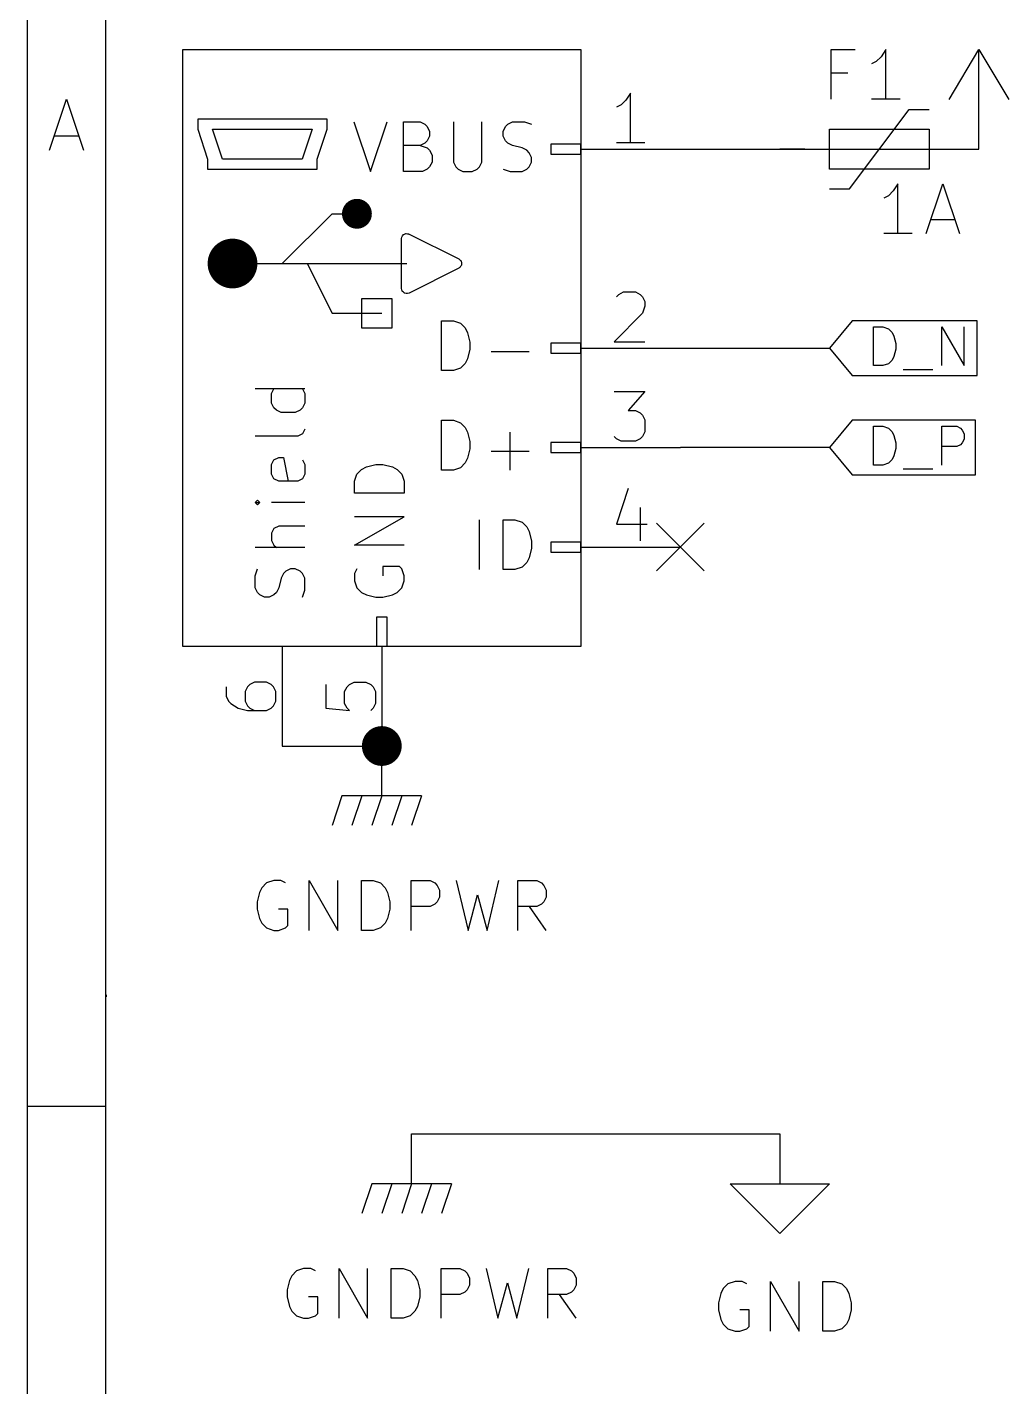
# Model space of a CAD drawing. Extents: x 0.4 to 16.1, y -11.3 to -0.4.
# Drawn here: x 0.394 to 1.38, y -2.644 to -1.277 of the extents above; entities that cross this region are included whole.
import ezdxf

# ---------------------------------------------------------------- set-up
doc = ezdxf.new("R2010")
doc.units = 0
doc.header["$MEASUREMENT"] = 0
doc.linetypes.add('DASHED', pattern=[0.75, 0.5, -0.25])
for name, color, linetype in [('BLUE2', 5, 'CONTINUOUS'), ('BLUE3', 171, 'CONTINUOUS'), ('CYAN2', 4, 'CONTINUOUS'), ('GREEN2', 3, 'CONTINUOUS'), ('LYELLOW', 51, 'CONTINUOUS'), ('RED2', 1, 'CONTINUOUS')]:
    doc.layers.add(name, color=color, linetype=linetype)

msp = doc.modelspace()

# ---------------------------------------------------------------- linework, layer by layer
at = {"layer": 'BLUE2', "linetype": 'CONTINUOUS'}
for p, q in [((1.026, -1.776), (1.074, -1.824)), ((1.074, -1.776), (1.026, -1.824))]:
    msp.add_line(p, q, dxfattribs=at)
at = {"layer": 'BLUE3', "linetype": 'DASHED'}
msp.add_line((0.473, -2.25), (0.473, -2.252), dxfattribs=at)
at = {"layer": 'CYAN2', "linetype": 'CONTINUOUS'}
for p, q in [((1.20166, -1.34993), (1.20166, -1.29993)), ((1.20166, -1.29993), (1.22547, -1.29993)), ((1.2469, -1.31183), (1.24214, -1.31421)), ((1.25166, -1.30707), (1.2469, -1.31183)), ((1.25642, -1.29993), (1.25166, -1.30707)), ((1.25642, -1.34993), (1.25642, -1.29993)), ((1.21833, -1.32374), (1.20166, -1.32374)), ((1.27071, -1.34993), (1.24214, -1.34993)), ((0.721902, -1.37262), (0.738567, -1.42262)), ((0.738567, -1.42262), (0.755232, -1.37262)), ((0.771902, -1.42262), (0.771902, -1.37262)), ((0.771902, -1.37262), (0.788567, -1.37262)), ((0.788567, -1.37262), (0.793331, -1.375)), ((0.793331, -1.375), (0.795709, -1.37738)), ((0.795709, -1.37738), (0.798091, -1.38214)), ((0.821902, -1.37262), (0.821902, -1.41309)), ((0.850472, -1.41309), (0.850472, -1.37262)), ((0.871902, -1.38214), (0.874283, -1.37738)), ((0.874283, -1.37738), (0.876661, -1.375)), ((0.876661, -1.375), (0.881425, -1.37262)), ((0.881425, -1.37262), (0.893331, -1.37262)), ((0.893331, -1.37262), (0.900472, -1.375)), ((0.793331, -1.39405), (0.788567, -1.39643)), ((0.795709, -1.39167), (0.793331, -1.39405)), ((0.798091, -1.3869), (0.795709, -1.39167)), ((0.798091, -1.38214), (0.798091, -1.3869)), ((0.871902, -1.3869), (0.871902, -1.38214)), ((0.874283, -1.39167), (0.871902, -1.3869)), ((0.876661, -1.39405), (0.874283, -1.39167)), ((0.881425, -1.39643), (0.876661, -1.39405)), ((0.788567, -1.39643), (0.771902, -1.39643)), ((0.788567, -1.39643), (0.795709, -1.39881)), ((0.795709, -1.39881), (0.798091, -1.40119)), ((0.798091, -1.40119), (0.800472, -1.40595)), ((0.800472, -1.40595), (0.800472, -1.41309)), ((0.890949, -1.39881), (0.881425, -1.39643)), ((0.895709, -1.40119), (0.890949, -1.39881)), ((0.898091, -1.40357), (0.895709, -1.40119)), ((0.900472, -1.40833), (0.898091, -1.40357)), ((0.795709, -1.42024), (0.790949, -1.42262)), ((0.798091, -1.41785), (0.795709, -1.42024)), ((0.800472, -1.41309), (0.798091, -1.41785)), ((0.821902, -1.41309), (0.824283, -1.41785)), ((0.824283, -1.41785), (0.826661, -1.42024)), ((0.826661, -1.42024), (0.831425, -1.42262)), ((0.840949, -1.42262), (0.845709, -1.42024)), ((0.845709, -1.42024), (0.848091, -1.41785)), ((0.848091, -1.41785), (0.850472, -1.41309)), ((0.871902, -1.42024), (0.879043, -1.42262)), ((0.890949, -1.42262), (0.895709, -1.42024)), ((0.895709, -1.42024), (0.898091, -1.41785)), ((0.898091, -1.41785), (0.900472, -1.41309)), ((0.900472, -1.41309), (0.900472, -1.40833)), ((0.790949, -1.42262), (0.771902, -1.42262)), ((0.831425, -1.42262), (0.840949, -1.42262)), ((0.879043, -1.42262), (0.890949, -1.42262)), ((1.26857, -1.43493), (1.2638, -1.44207)), ((1.26857, -1.48493), (1.26857, -1.43493)), ((1.29714, -1.48493), (1.3138, -1.43493)), ((1.3138, -1.43493), (1.33047, -1.48493)), ((1.25904, -1.44683), (1.25428, -1.44921)), ((1.2638, -1.44207), (1.25904, -1.44683)), ((1.3019, -1.47064), (1.32571, -1.47064)), ((1.28285, -1.48493), (1.25428, -1.48493)), ((0.809996, -1.62262), (0.809996, -1.57262)), ((0.809996, -1.57262), (0.821902, -1.57262)), ((0.821902, -1.57262), (0.829043, -1.575)), ((0.829043, -1.575), (0.833807, -1.57976)), ((0.833807, -1.57976), (0.836185, -1.58452)), ((0.836185, -1.58452), (0.838567, -1.59405)), ((0.838567, -1.59405), (0.838567, -1.60119)), ((0.836185, -1.61071), (0.833807, -1.61547)), ((0.838567, -1.60119), (0.836185, -1.61071)), ((0.859996, -1.60357), (0.898091, -1.60357)), ((0.821902, -1.62262), (0.809996, -1.62262)), ((0.829043, -1.62024), (0.821902, -1.62262)), ((0.833807, -1.61547), (0.829043, -1.62024)), ((0.672618, -1.64095), (0.622618, -1.64095)), ((0.639283, -1.64571), (0.641665, -1.64095)), ((0.639283, -1.65523), (0.639283, -1.64571)), ((0.670236, -1.64095), (0.672618, -1.64571)), ((0.672618, -1.64571), (0.672618, -1.65523)), ((0.641665, -1.66), (0.639283, -1.65523)), ((0.644047, -1.66238), (0.641665, -1.66)), ((0.648807, -1.66476), (0.644047, -1.66238)), ((0.663094, -1.66476), (0.648807, -1.66476)), ((0.667854, -1.66238), (0.663094, -1.66476)), ((0.670236, -1.66), (0.667854, -1.66238)), ((0.672618, -1.65523), (0.670236, -1.66)), ((0.809996, -1.72262), (0.809996, -1.67262)), ((0.809996, -1.67262), (0.821902, -1.67262)), ((0.821902, -1.67262), (0.829043, -1.675)), ((0.829043, -1.675), (0.833807, -1.67976)), ((0.833807, -1.67976), (0.836185, -1.68452)), ((0.665472, -1.68857), (0.622618, -1.68857)), ((0.670236, -1.68619), (0.665472, -1.68857)), ((0.672618, -1.68143), (0.670236, -1.68619)), ((0.836185, -1.68452), (0.838567, -1.69405)), ((0.838567, -1.69405), (0.838567, -1.70119)), ((0.879043, -1.72262), (0.879043, -1.68452)), ((0.838567, -1.70119), (0.836185, -1.71071)), ((0.859996, -1.70357), (0.898091, -1.70357)), ((0.639283, -1.71714), (0.641665, -1.71238)), ((0.639283, -1.72666), (0.639283, -1.71714)), ((0.641665, -1.71238), (0.646425, -1.71)), ((0.646425, -1.71), (0.651189, -1.71)), ((0.651189, -1.71), (0.655949, -1.73381)), ((0.670236, -1.71238), (0.672618, -1.71714)), ((0.672618, -1.71714), (0.672618, -1.72666)), ((0.725, -1.72666), (0.72976, -1.7219)), ((0.72976, -1.7219), (0.734524, -1.71952)), ((0.734524, -1.71952), (0.744047, -1.71714)), ((0.744047, -1.71714), (0.751189, -1.71714)), ((0.751189, -1.71714), (0.760713, -1.71952)), ((0.760713, -1.71952), (0.765472, -1.7219)), ((0.765472, -1.7219), (0.770236, -1.72666)), ((0.829043, -1.72024), (0.821902, -1.72262)), ((0.833807, -1.71547), (0.829043, -1.72024)), ((0.836185, -1.71071), (0.833807, -1.71547)), ((0.641665, -1.73143), (0.639283, -1.72666)), ((0.646425, -1.73381), (0.641665, -1.73143)), ((0.665472, -1.73381), (0.646425, -1.73381)), ((0.670236, -1.73143), (0.665472, -1.73381)), ((0.672618, -1.72666), (0.670236, -1.73143)), ((0.722618, -1.73381), (0.725, -1.72666)), ((0.722618, -1.74571), (0.722618, -1.73381)), ((0.770236, -1.72666), (0.772618, -1.73381)), ((0.772618, -1.73381), (0.772618, -1.74571)), ((0.821902, -1.72262), (0.809996, -1.72262)), ((0.772618, -1.74571), (0.722618, -1.74571)), ((0.625, -1.75285), (0.622618, -1.75523)), ((0.622618, -1.75523), (0.625, -1.75761)), ((0.622618, -1.75523), (0.627378, -1.75523)), ((0.627378, -1.75523), (0.625, -1.75285)), ((0.625, -1.75761), (0.627378, -1.75523)), ((0.672618, -1.75523), (0.639283, -1.75523)), ((0.722618, -1.79809), (0.772618, -1.76952)), ((0.772618, -1.76952), (0.722618, -1.76952)), ((0.848091, -1.82262), (0.848091, -1.77262)), ((0.871902, -1.82262), (0.871902, -1.77262)), ((0.871902, -1.77262), (0.883807, -1.77262)), ((0.883807, -1.77262), (0.890949, -1.775)), ((0.890949, -1.775), (0.895709, -1.77976)), ((0.641665, -1.78143), (0.639283, -1.78619)), ((0.639283, -1.78619), (0.639283, -1.79333)), ((0.646425, -1.77904), (0.641665, -1.78143)), ((0.672618, -1.77904), (0.646425, -1.77904)), ((0.895709, -1.77976), (0.898091, -1.78452)), ((0.898091, -1.78452), (0.900472, -1.79405)), ((0.672618, -1.80047), (0.622618, -1.80047)), ((0.639283, -1.79333), (0.641665, -1.79809)), ((0.641665, -1.79809), (0.644047, -1.80047)), ((0.772618, -1.79809), (0.722618, -1.79809)), ((0.900472, -1.80119), (0.898091, -1.81071)), ((0.900472, -1.79405), (0.900472, -1.80119)), ((0.895709, -1.81547), (0.890949, -1.82024)), ((0.898091, -1.81071), (0.895709, -1.81547)), ((0.622618, -1.82904), (0.625, -1.8219)), ((0.622618, -1.84095), (0.622618, -1.82904)), ((0.651189, -1.82666), (0.648807, -1.83143)), ((0.653571, -1.82428), (0.651189, -1.82666)), ((0.658331, -1.8219), (0.653571, -1.82428)), ((0.663094, -1.8219), (0.658331, -1.8219)), ((0.667854, -1.82428), (0.663094, -1.8219)), ((0.670236, -1.82666), (0.667854, -1.82428)), ((0.672618, -1.83143), (0.670236, -1.82666)), ((0.725, -1.8219), (0.722618, -1.82666)), ((0.722618, -1.82666), (0.722618, -1.83381)), ((0.767854, -1.81952), (0.751189, -1.81952)), ((0.751189, -1.81952), (0.751189, -1.82904)), ((0.770236, -1.8219), (0.767854, -1.81952)), ((0.772618, -1.82904), (0.770236, -1.8219)), ((0.772618, -1.83381), (0.772618, -1.82904)), ((0.883807, -1.82262), (0.871902, -1.82262)), ((0.890949, -1.82024), (0.883807, -1.82262)), ((0.625, -1.84571), (0.622618, -1.84095)), ((0.646425, -1.84095), (0.644047, -1.84571)), ((0.648807, -1.83143), (0.646425, -1.84095)), ((0.670236, -1.85047), (0.672618, -1.84333)), ((0.672618, -1.84333), (0.672618, -1.83143)), ((0.722618, -1.83381), (0.725, -1.84095)), ((0.725, -1.84095), (0.72976, -1.84571)), ((0.765472, -1.84571), (0.770236, -1.84095)), ((0.770236, -1.84095), (0.772618, -1.83381)), ((0.627378, -1.84809), (0.625, -1.84571)), ((0.632142, -1.85047), (0.627378, -1.84809)), ((0.636902, -1.85047), (0.632142, -1.85047)), ((0.641665, -1.84809), (0.636902, -1.85047)), ((0.644047, -1.84571), (0.641665, -1.84809)), ((0.72976, -1.84571), (0.734524, -1.84809)), ((0.734524, -1.84809), (0.744047, -1.85047)), ((0.744047, -1.85047), (0.751189, -1.85047)), ((0.751189, -1.85047), (0.760713, -1.84809)), ((0.760713, -1.84809), (0.765472, -1.84571)), ((0.629524, -2.14244), (0.627142, -2.14721)), ((0.634283, -2.13769), (0.629524, -2.14244)), ((0.641425, -2.1353), (0.634283, -2.13769)), ((0.648571, -2.1353), (0.641425, -2.1353)), ((0.653331, -2.13769), (0.648571, -2.1353)), ((0.677142, -2.1853), (0.677142, -2.1353)), ((0.677142, -2.1353), (0.705713, -2.1853)), ((0.705713, -2.1853), (0.705713, -2.1353)), ((0.729524, -2.1853), (0.729524, -2.1353)), ((0.729524, -2.1353), (0.741425, -2.1353)), ((0.741425, -2.1353), (0.748571, -2.13769)), ((0.748571, -2.13769), (0.753331, -2.14244)), ((0.753331, -2.14244), (0.755713, -2.14721)), ((0.779524, -2.1853), (0.779524, -2.1353)), ((0.779524, -2.1353), (0.798571, -2.1353)), ((0.798571, -2.1353), (0.803331, -2.13769)), ((0.803331, -2.13769), (0.805713, -2.14006)), ((0.805713, -2.14006), (0.808094, -2.14483)), ((0.808094, -2.14483), (0.808094, -2.15197)), ((0.82476, -2.1353), (0.836665, -2.1853)), ((0.855713, -2.1853), (0.867618, -2.1353)), ((0.886665, -2.1853), (0.886665, -2.1353)), ((0.886665, -2.1353), (0.905713, -2.1353)), ((0.905713, -2.1353), (0.910472, -2.13769)), ((0.910472, -2.13769), (0.912854, -2.14006)), ((0.912854, -2.14006), (0.915236, -2.14483)), ((0.915236, -2.14483), (0.915236, -2.15197)), ((0.627142, -2.14721), (0.62476, -2.15673)), ((0.62476, -2.15673), (0.62476, -2.16387)), ((0.755713, -2.14721), (0.758094, -2.15673)), ((0.758094, -2.15673), (0.758094, -2.16387)), ((0.803331, -2.15911), (0.798571, -2.16149)), ((0.805713, -2.15673), (0.803331, -2.15911)), ((0.808094, -2.15197), (0.805713, -2.15673)), ((0.836665, -2.1853), (0.846189, -2.14959)), ((0.846189, -2.14959), (0.855713, -2.1853)), ((0.910472, -2.15911), (0.905713, -2.16149)), ((0.912854, -2.15673), (0.910472, -2.15911)), ((0.915236, -2.15197), (0.912854, -2.15673)), ((0.62476, -2.16387), (0.627142, -2.1734)), ((0.655713, -2.16387), (0.646189, -2.16387)), ((0.655713, -2.18054), (0.655713, -2.16387)), ((0.758094, -2.16387), (0.755713, -2.1734)), ((0.798571, -2.16149), (0.779524, -2.16149)), ((0.905713, -2.16149), (0.886665, -2.16149)), ((0.915236, -2.1853), (0.898571, -2.16149)), ((0.627142, -2.1734), (0.629524, -2.17816)), ((0.629524, -2.17816), (0.634283, -2.18292)), ((0.634283, -2.18292), (0.641425, -2.1853)), ((0.641425, -2.1853), (0.646189, -2.1853)), ((0.646189, -2.1853), (0.653331, -2.18292)), ((0.653331, -2.18292), (0.655713, -2.18054)), ((0.741425, -2.1853), (0.729524, -2.1853)), ((0.748571, -2.18292), (0.741425, -2.1853)), ((0.753331, -2.17816), (0.748571, -2.18292)), ((0.755713, -2.1734), (0.753331, -2.17816)), ((0.664283, -2.52769), (0.659524, -2.53244)), ((0.671425, -2.5253), (0.664283, -2.52769)), ((0.678571, -2.5253), (0.671425, -2.5253)), ((0.683331, -2.52769), (0.678571, -2.5253)), ((0.707142, -2.5753), (0.707142, -2.5253)), ((0.707142, -2.5253), (0.735713, -2.5753)), ((0.735713, -2.5753), (0.735713, -2.5253)), ((0.759524, -2.5753), (0.759524, -2.5253)), ((0.759524, -2.5253), (0.771425, -2.5253)), ((0.771425, -2.5253), (0.778571, -2.52769)), ((0.778571, -2.52769), (0.783331, -2.53244)), ((0.809524, -2.5753), (0.809524, -2.5253)), ((0.809524, -2.5253), (0.828571, -2.5253)), ((0.828571, -2.5253), (0.833331, -2.52769)), ((0.833331, -2.52769), (0.835713, -2.53006)), ((0.85476, -2.5253), (0.866665, -2.5753)), ((0.885713, -2.5753), (0.897618, -2.5253)), ((0.916665, -2.5753), (0.916665, -2.5253)), ((0.916665, -2.5253), (0.935713, -2.5253)), ((0.935713, -2.5253), (0.940472, -2.52769)), ((0.940472, -2.52769), (0.942854, -2.53006)), ((0.657142, -2.53721), (0.65476, -2.54673)), ((0.659524, -2.53244), (0.657142, -2.53721)), ((0.783331, -2.53244), (0.785713, -2.53721)), ((0.785713, -2.53721), (0.788094, -2.54673)), ((0.835713, -2.53006), (0.838094, -2.53483)), ((0.838094, -2.54197), (0.835713, -2.54673)), ((0.838094, -2.53483), (0.838094, -2.54197)), ((0.866665, -2.5753), (0.876189, -2.53959)), ((0.876189, -2.53959), (0.885713, -2.5753)), ((0.942854, -2.53006), (0.945236, -2.53483)), ((0.945236, -2.54197), (0.942854, -2.54673)), ((0.945236, -2.53483), (0.945236, -2.54197)), ((1.09785, -2.54069), (1.09309, -2.54544)), ((1.105, -2.5383), (1.09785, -2.54069)), ((1.11214, -2.5383), (1.105, -2.5383)), ((1.1169, -2.54069), (1.11214, -2.5383)), ((1.14071, -2.5883), (1.14071, -2.5383)), ((1.14071, -2.5383), (1.16928, -2.5883)), ((1.16928, -2.5883), (1.16928, -2.5383)), ((1.19309, -2.5883), (1.19309, -2.5383)), ((1.19309, -2.5383), (1.205, -2.5383)), ((1.205, -2.5383), (1.21214, -2.54069)), ((1.21214, -2.54069), (1.2169, -2.54544)), ((0.65476, -2.54673), (0.65476, -2.55387)), ((0.65476, -2.55387), (0.657142, -2.5634)), ((0.685713, -2.55387), (0.676189, -2.55387)), ((0.685713, -2.57054), (0.685713, -2.55387)), ((0.788094, -2.55387), (0.785713, -2.5634)), ((0.788094, -2.54673), (0.788094, -2.55387)), ((0.828571, -2.55149), (0.809524, -2.55149)), ((0.833331, -2.54911), (0.828571, -2.55149)), ((0.835713, -2.54673), (0.833331, -2.54911)), ((0.935713, -2.55149), (0.916665, -2.55149)), ((0.945236, -2.5753), (0.928571, -2.55149)), ((0.940472, -2.54911), (0.935713, -2.55149)), ((0.942854, -2.54673), (0.940472, -2.54911)), ((1.09071, -2.55021), (1.08833, -2.55973)), ((1.09309, -2.54544), (1.09071, -2.55021)), ((1.2169, -2.54544), (1.21928, -2.55021)), ((1.21928, -2.55021), (1.22167, -2.55973)), ((0.657142, -2.5634), (0.659524, -2.56816)), ((0.659524, -2.56816), (0.664283, -2.57292)), ((0.783331, -2.56816), (0.778571, -2.57292)), ((0.785713, -2.5634), (0.783331, -2.56816)), ((1.08833, -2.55973), (1.08833, -2.56687)), ((1.08833, -2.56687), (1.09071, -2.5764)), ((1.11928, -2.56687), (1.10976, -2.56687)), ((1.11928, -2.58354), (1.11928, -2.56687)), ((1.22167, -2.56687), (1.21928, -2.5764)), ((1.22167, -2.55973), (1.22167, -2.56687)), ((0.664283, -2.57292), (0.671425, -2.5753)), ((0.671425, -2.5753), (0.676189, -2.5753)), ((0.676189, -2.5753), (0.683331, -2.57292)), ((0.683331, -2.57292), (0.685713, -2.57054)), ((0.771425, -2.5753), (0.759524, -2.5753)), ((0.778571, -2.57292), (0.771425, -2.5753)), ((1.09071, -2.5764), (1.09309, -2.58116)), ((1.09309, -2.58116), (1.09785, -2.58592)), ((1.2169, -2.58116), (1.21214, -2.58592)), ((1.21928, -2.5764), (1.2169, -2.58116)), ((1.09785, -2.58592), (1.105, -2.5883)), ((1.105, -2.5883), (1.10976, -2.5883)), ((1.10976, -2.5883), (1.1169, -2.58592)), ((1.1169, -2.58592), (1.11928, -2.58354)), ((1.205, -2.5883), (1.19309, -2.5883)), ((1.21214, -2.58592), (1.205, -2.5883))]:
    msp.add_line(p, q, dxfattribs=at)
at = {"layer": 'GREEN2', "linetype": 'CONTINUOUS'}
for p, q in [((1.05, -1.4), (1.15, -1.4)), ((1.05, -1.6), (1.2, -1.6)), ((1.2, -1.7), (1.05, -1.7)), ((0.65, -2), (0.75, -2)), ((0.78, -2.39), (1.15, -2.39))]:
    msp.add_line(p, q, dxfattribs=at)
at = {"layer": 'GREEN2', "const_width": 0.02}
msp.add_lwpolyline([(0.74, -2, 1), (0.76, -2, 1)], format="xyb", close=True, dxfattribs=at)
at = {"layer": 'LYELLOW', "linetype": 'CONTINUOUS'}
for p, q in [((0.55, -1.9), (0.55, -1.3)), ((0.55, -1.3), (0.95, -1.3)), ((0.95, -1.3), (0.95, -1.9)), ((0.95, -1.9), (0.55, -1.9))]:
    msp.add_line(p, q, dxfattribs=at)
at = {"layer": 'RED2', "linetype": 'CONTINUOUS'}
for p, q in [((0.393701, -0.393701), (0.393701, -11.2993)), ((0.472441, -0.472441), (0.472441, -11.2206)), ((0.55, -1.9), (0.55, -1.3)), ((0.55, -1.3), (0.95, -1.3)), ((0.55, -1.9), (0.55, -1.3)), ((0.55, -1.3), (0.95, -1.3)), ((0.95, -1.3), (0.95, -1.9)), ((0.95, -1.3), (0.95, -1.9)), ((1.32, -1.35), (1.35, -1.3)), ((1.35, -1.4), (1.35, -1.3)), ((1.35, -1.3), (1.38, -1.35)), ((0.416008, -1.4011), (0.433071, -1.34992)), ((0.433071, -1.34992), (0.45013, -1.4011)), ((0.995236, -1.35076), (0.990472, -1.35552)), ((1, -1.34361), (0.995236, -1.35076)), ((1, -1.39361), (1, -1.34361)), ((0.990472, -1.35552), (0.985713, -1.3579)), ((1.22, -1.44), (1.28, -1.36)), ((1.28, -1.36), (1.3, -1.36)), ((0.565, -1.37), (0.565, -1.38)), ((0.695, -1.37), (0.565, -1.37)), ((0.565, -1.38), (0.575, -1.41)), ((0.59, -1.41), (0.58, -1.38)), ((0.58, -1.38), (0.68, -1.38)), ((0.68, -1.38), (0.67, -1.41)), ((0.685, -1.41), (0.695, -1.38)), ((0.695, -1.38), (0.695, -1.37)), ((1.2, -1.42), (1.2, -1.38)), ((1.2, -1.38), (1.3, -1.38)), ((1.3, -1.38), (1.3, -1.42)), ((0.420882, -1.38648), (0.445256, -1.38648)), ((1.01428, -1.39361), (0.985713, -1.39361)), ((0.95, -1.395), (0.92, -1.395)), ((0.92, -1.395), (0.92, -1.405)), ((0.92, -1.405), (0.95, -1.405)), ((0.95, -1.405), (0.95, -1.395)), ((0.95, -1.4), (1.05, -1.4)), ((1.15, -1.4), (1.35, -1.4)), ((1.175, -1.4), (1.15, -1.4)), ((1.325, -1.4), (1.35, -1.4)), ((0.575, -1.41), (0.575, -1.42)), ((0.575, -1.42), (0.685, -1.42)), ((0.67, -1.41), (0.59, -1.41)), ((0.685, -1.42), (0.685, -1.41)), ((1.3, -1.42), (1.2, -1.42)), ((1.2, -1.44), (1.22, -1.44)), ((0.65, -1.515), (0.7, -1.465)), ((0.7, -1.465), (0.725, -1.465)), ((0.769787, -1.49), (0.770004, -1.48852)), ((0.770004, -1.48852), (0.770051, -1.48844)), ((0.770051, -1.48844), (0.770055, -1.48835)), ((0.770055, -1.48835), (0.770866, -1.48719)), ((0.770866, -1.48719), (0.771594, -1.48606)), ((0.771594, -1.48606), (0.771681, -1.48602)), ((0.771681, -1.48602), (0.771732, -1.48594)), ((0.771732, -1.48594), (0.772953, -1.48544)), ((0.772953, -1.48544), (0.774264, -1.48484)), ((0.774264, -1.48484), (0.774362, -1.48485)), ((0.774362, -1.48485), (0.774445, -1.48482)), ((0.774445, -1.48482), (0.775756, -1.48506)), ((0.775756, -1.48506), (0.777169, -1.48526)), ((0.777169, -1.48526), (0.77724, -1.48532)), ((0.77724, -1.48532), (0.777331, -1.48534)), ((0.777331, -1.48534), (0.827331, -1.51034)), ((0.769787, -1.54), (0.769787, -1.49)), ((0.625, -1.515), (0.65, -1.515)), ((0.65, -1.515), (0.675, -1.515)), ((0.675, -1.515), (0.775, -1.515)), ((0.675, -1.515), (0.7, -1.565)), ((0.827331, -1.51034), (0.828559, -1.51119)), ((0.828559, -1.51119), (0.828843, -1.51167)), ((0.828843, -1.51167), (0.829287, -1.51203)), ((0.829287, -1.51203), (0.829583, -1.51292)), ((0.829583, -1.51292), (0.830051, -1.51372)), ((0.829945, -1.51665), (0.829622, -1.51711)), ((0.82998, -1.51572), (0.829945, -1.51665)), ((0.830209, -1.51482), (0.82998, -1.51572)), ((0.830051, -1.51372), (0.830031, -1.51428)), ((0.830031, -1.51428), (0.830209, -1.51482)), ((0.827331, -1.51966), (0.777331, -1.54466)), ((0.827748, -1.51928), (0.827331, -1.51966)), ((0.828268, -1.51906), (0.827748, -1.51928)), ((0.828795, -1.5183), (0.828268, -1.51906)), ((0.82948, -1.51767), (0.828795, -1.5183)), ((0.829622, -1.51711), (0.82948, -1.51767)), ((0.769815, -1.54009), (0.769787, -1.54)), ((0.769791, -1.54018), (0.769815, -1.54009)), ((0.77022, -1.54148), (0.769791, -1.54018)), ((0.770614, -1.54281), (0.77022, -1.54148)), ((0.770681, -1.54287), (0.770614, -1.54281)), ((0.770713, -1.54297), (0.770681, -1.54287)), ((0.771815, -1.54386), (0.770713, -1.54297)), ((0.772831, -1.54474), (0.771815, -1.54386)), ((0.988094, -1.546), (0.992854, -1.54361)), ((0.992854, -1.54361), (1.00476, -1.54361)), ((1.00476, -1.54361), (1.00952, -1.546)), ((0.73, -1.58), (0.73, -1.55)), ((0.73, -1.55), (0.76, -1.55)), ((0.76, -1.55), (0.76, -1.58)), ((0.772925, -1.54475), (0.772831, -1.54474)), ((0.772996, -1.54481), (0.772925, -1.54475)), ((0.774315, -1.54496), (0.772996, -1.54481)), ((0.775736, -1.54516), (0.774315, -1.54496)), ((0.775827, -1.54512), (0.775736, -1.54516)), ((0.775909, -1.54513), (0.775827, -1.54512)), ((0.777331, -1.54466), (0.775909, -1.54513)), ((0.985713, -1.54837), (0.988094, -1.546)), ((1.00952, -1.546), (1.0119, -1.54837)), ((1.0119, -1.54837), (1.01428, -1.55314)), ((1.01428, -1.5579), (1.0119, -1.56504)), ((1.01428, -1.55314), (1.01428, -1.5579)), ((0.7, -1.565), (0.75, -1.565)), ((1.0119, -1.56504), (0.983331, -1.59361)), ((0.76, -1.58), (0.73, -1.58)), ((1.22263, -1.57248), (1.2, -1.6)), ((1.34826, -1.57248), (1.22263, -1.57248)), ((1.24411, -1.61765), (1.24411, -1.57863)), ((1.24411, -1.57863), (1.2534, -1.57863)), ((1.2534, -1.57863), (1.25897, -1.58049)), ((1.25897, -1.58049), (1.26269, -1.5842)), ((1.26269, -1.5842), (1.26454, -1.58792)), ((1.31285, -1.61765), (1.31285, -1.57863)), ((1.31285, -1.57863), (1.33515, -1.61765)), ((1.33515, -1.61765), (1.33515, -1.57863)), ((1.34826, -1.6), (1.34826, -1.57248)), ((0.95, -1.595), (0.92, -1.595)), ((0.92, -1.595), (0.92, -1.605)), ((0.95, -1.605), (0.95, -1.595)), ((0.983331, -1.59361), (1.01428, -1.59361)), ((1.26454, -1.58792), (1.2664, -1.59535)), ((1.2664, -1.59535), (1.2664, -1.60093)), ((0.92, -1.605), (0.95, -1.605)), ((0.95, -1.6), (1.05, -1.6)), ((1.2, -1.6), (1.22263, -1.62752)), ((1.26269, -1.61207), (1.25897, -1.61579)), ((1.26454, -1.60836), (1.26269, -1.61207)), ((1.2664, -1.60093), (1.26454, -1.60836)), ((1.34826, -1.62752), (1.34826, -1.6)), ((1.2534, -1.61765), (1.24411, -1.61765)), ((1.25897, -1.61579), (1.2534, -1.61765)), ((1.27383, -1.62136), (1.30356, -1.62136)), ((1.22263, -1.62752), (1.34826, -1.62752)), ((0.983331, -1.64361), (1.01428, -1.64361)), ((1.01428, -1.64361), (0.997618, -1.66266)), ((0.997618, -1.66266), (1.00476, -1.66266)), ((1.00476, -1.66266), (1.00952, -1.66504)), ((1.00952, -1.66504), (1.0119, -1.66742)), ((1.0119, -1.66742), (1.01428, -1.67219)), ((1.01428, -1.67219), (1.01428, -1.68409)), ((1.22263, -1.67248), (1.2, -1.7)), ((1.3464, -1.67248), (1.22263, -1.67248)), ((1.24411, -1.71765), (1.24411, -1.67863)), ((1.24411, -1.67863), (1.2534, -1.67863)), ((1.2534, -1.67863), (1.25897, -1.68049)), ((1.25897, -1.68049), (1.26269, -1.6842)), ((1.31285, -1.71765), (1.31285, -1.67863)), ((1.31285, -1.67863), (1.32771, -1.67863)), ((1.32771, -1.67863), (1.33143, -1.68049)), ((1.33143, -1.68049), (1.33329, -1.68235)), ((1.3464, -1.7), (1.3464, -1.67248)), ((0.985713, -1.69123), (0.983331, -1.68885)), ((0.990472, -1.69361), (0.985713, -1.69123)), ((1.00476, -1.69361), (0.990472, -1.69361)), ((1.00952, -1.69123), (1.00476, -1.69361)), ((1.0119, -1.68885), (1.00952, -1.69123)), ((1.01428, -1.68409), (1.0119, -1.68885)), ((1.26269, -1.6842), (1.26454, -1.68792)), ((1.26454, -1.68792), (1.2664, -1.69535)), ((1.33329, -1.68235), (1.33515, -1.68606)), ((1.33515, -1.69164), (1.33329, -1.69535)), ((1.33515, -1.68606), (1.33515, -1.69164)), ((0.95, -1.695), (0.92, -1.695)), ((0.92, -1.695), (0.92, -1.705)), ((0.92, -1.705), (0.95, -1.705)), ((0.95, -1.705), (0.95, -1.695)), ((0.95, -1.7), (1.05, -1.7)), ((1.2, -1.7), (1.22263, -1.72752)), ((1.26454, -1.70836), (1.26269, -1.71207)), ((1.2664, -1.70093), (1.26454, -1.70836)), ((1.2664, -1.69535), (1.2664, -1.70093)), ((1.32771, -1.69907), (1.31285, -1.69907)), ((1.33143, -1.69721), (1.32771, -1.69907)), ((1.33329, -1.69535), (1.33143, -1.69721)), ((1.3464, -1.72752), (1.3464, -1.7)), ((1.2534, -1.71765), (1.24411, -1.71765)), ((1.25897, -1.71579), (1.2534, -1.71765)), ((1.26269, -1.71207), (1.25897, -1.71579)), ((1.27383, -1.72136), (1.30356, -1.72136)), ((1.22263, -1.72752), (1.3464, -1.72752)), ((0.997618, -1.74123), (0.985713, -1.77694)), ((1.00952, -1.76028), (1.00952, -1.79361)), ((0.985713, -1.77694), (1.01667, -1.77694)), ((0.95, -1.795), (0.92, -1.795)), ((0.92, -1.795), (0.92, -1.805)), ((0.95, -1.805), (0.95, -1.795)), ((0.95, -1.8), (1.05, -1.8)), ((0.92, -1.805), (0.95, -1.805)), ((0.745, -1.9), (0.745, -1.87)), ((0.745, -1.87), (0.755, -1.87)), ((0.755, -1.87), (0.755, -1.9)), ((0.95, -1.9), (0.55, -1.9)), ((0.95, -1.9), (0.55, -1.9)), ((0.65, -1.9), (0.65, -2)), ((0.755, -1.9), (0.745, -1.9)), ((0.75, -1.9), (0.75, -2)), ((0.593614, -1.94047), (0.593614, -1.95)), ((0.615043, -1.94047), (0.612661, -1.94524)), ((0.617421, -1.93809), (0.615043, -1.94047)), ((0.622185, -1.93571), (0.617421, -1.93809)), ((0.634091, -1.93571), (0.622185, -1.93571)), ((0.63885, -1.93809), (0.634091, -1.93571)), ((0.641232, -1.94047), (0.63885, -1.93809)), ((0.643614, -1.94524), (0.641232, -1.94047)), ((0.693614, -1.93809), (0.693614, -1.9619)), ((0.712661, -1.94524), (0.715043, -1.94047)), ((0.715043, -1.94047), (0.717421, -1.93809)), ((0.717421, -1.93809), (0.722185, -1.93571)), ((0.722185, -1.93571), (0.734091, -1.93571)), ((0.734091, -1.93571), (0.73885, -1.93809)), ((0.73885, -1.93809), (0.741232, -1.94047)), ((0.741232, -1.94047), (0.743614, -1.94524)), ((0.593614, -1.95), (0.595996, -1.95476)), ((0.612661, -1.94524), (0.612661, -1.95476)), ((0.643614, -1.95476), (0.643614, -1.94524)), ((0.712661, -1.95714), (0.712661, -1.94524)), ((0.743614, -1.94524), (0.743614, -1.95714)), ((0.595996, -1.95476), (0.598374, -1.95714)), ((0.598374, -1.95714), (0.60552, -1.9619)), ((0.60552, -1.9619), (0.615043, -1.96428)), ((0.612661, -1.95476), (0.615043, -1.95952)), ((0.615043, -1.95952), (0.617421, -1.9619)), ((0.615043, -1.96428), (0.634091, -1.96428)), ((0.617421, -1.9619), (0.622185, -1.96428)), ((0.634091, -1.96428), (0.63885, -1.9619)), ((0.63885, -1.9619), (0.641232, -1.95952)), ((0.641232, -1.95952), (0.643614, -1.95476)), ((0.693614, -1.9619), (0.717421, -1.96428)), ((0.715043, -1.9619), (0.712661, -1.95714)), ((0.717421, -1.96428), (0.715043, -1.9619)), ((0.741232, -1.9619), (0.73885, -1.96428)), ((0.743614, -1.95714), (0.741232, -1.9619)), ((0.75, -2.05), (0.75, -2)), ((0.71, -2.05), (0.7, -2.08)), ((0.79, -2.05), (0.71, -2.05)), ((0.73, -2.05), (0.72, -2.08)), ((0.75, -2.05), (0.74, -2.08)), ((0.77, -2.05), (0.76, -2.08)), ((0.79, -2.05), (0.78, -2.08)), ((0.393701, -2.3622), (0.472441, -2.3622)), ((0.78, -2.44), (0.78, -2.39)), ((1.15, -2.39), (1.15, -2.44)), ((0.74, -2.44), (0.73, -2.47)), ((0.82, -2.44), (0.74, -2.44)), ((0.76, -2.44), (0.75, -2.47)), ((0.78, -2.44), (0.77, -2.47)), ((0.8, -2.44), (0.79, -2.47)), ((0.82, -2.44), (0.81, -2.47)), ((1.15, -2.49), (1.1, -2.44)), ((1.1, -2.44), (1.15, -2.44)), ((1.15, -2.44), (1.2, -2.44)), ((1.2, -2.44), (1.15, -2.49))]:
    msp.add_line(p, q, dxfattribs=at)
at = {"layer": 'RED2'}
for points, const_width in [([(0.7175, -1.465, 1), (0.7325, -1.465, 1)], 0.015), ([(0.5875, -1.515, 1), (0.6125, -1.515, 1)], 0.025)]:
    msp.add_lwpolyline(points, format="xyb", close=True, dxfattribs=dict(at, const_width=const_width))

doc.saveas('drawing.dxf')
